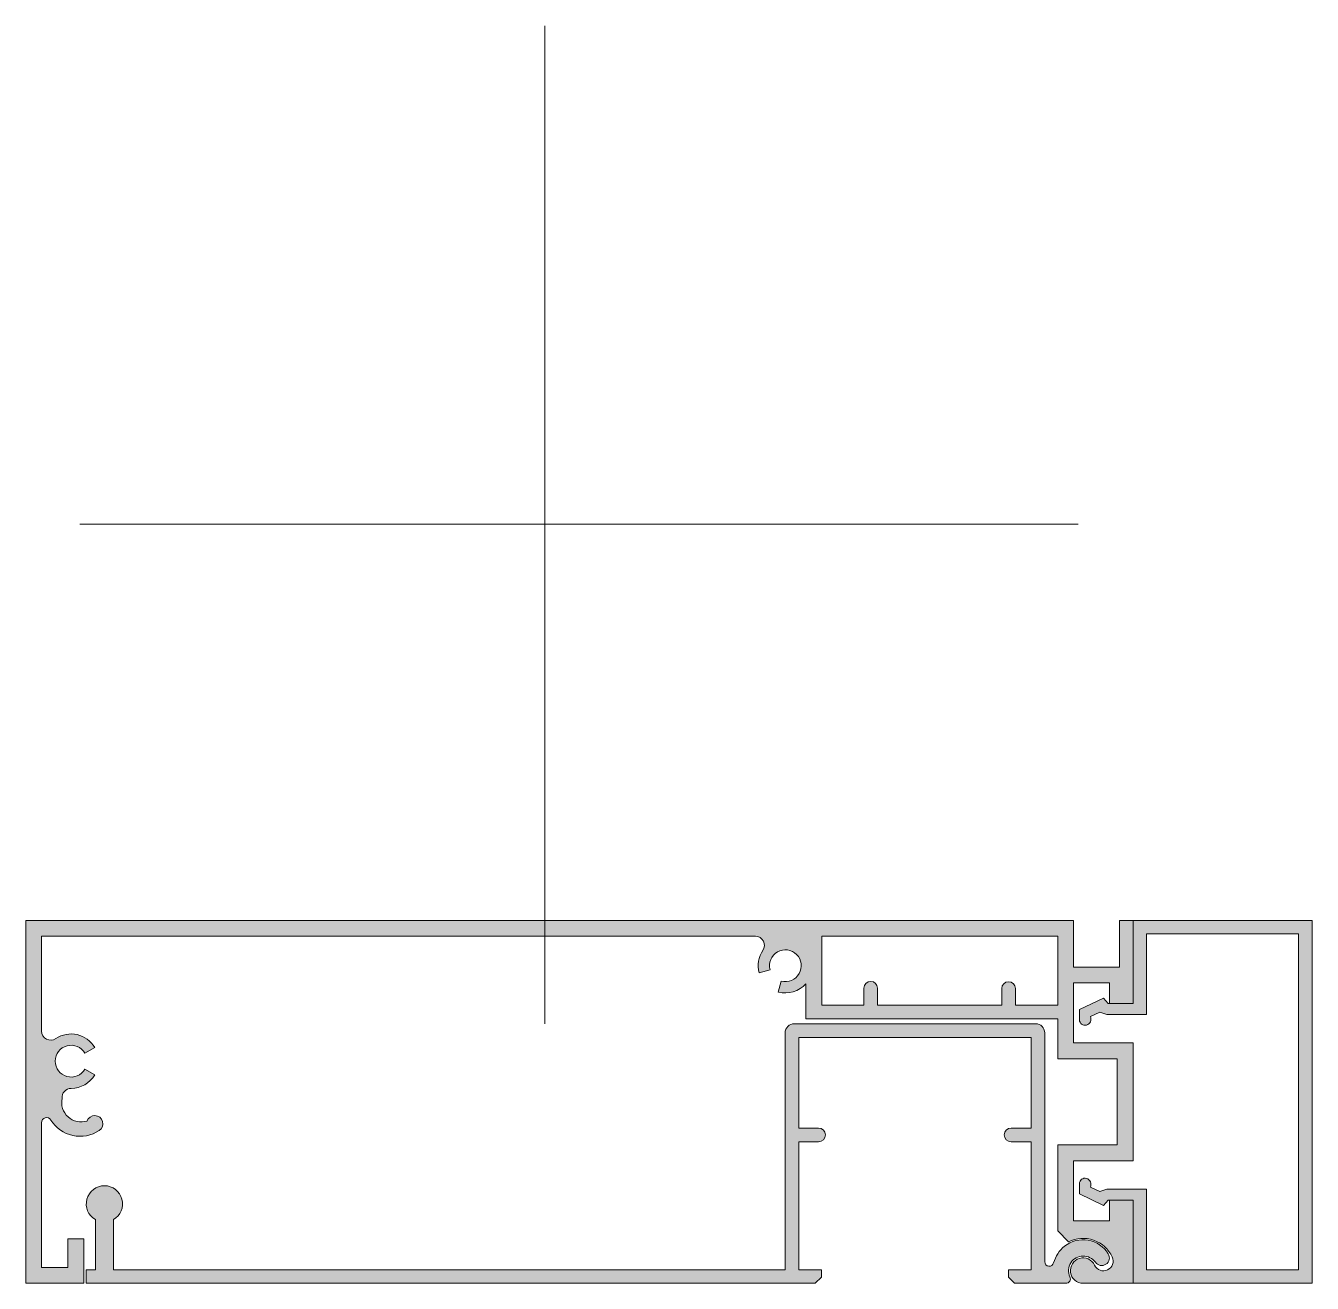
# Model space of a CAD drawing. Header units: metres. Extents: x -142 to 0, y 0 to 139.
import ezdxf

# ---------------------------------------------------------------- set-up
doc = ezdxf.new("R2010")
doc.units = ezdxf.units.M
doc.layers.add('A-DETL-GENF', color=92, linetype='Continuous', lineweight=18)

# ---------------------------------------------------------------- blocks, each defined once
blk = doc.blocks.new('31 Harol SC1000 - horizontaal-4587913-00_0 Basismaterialen')
at = {"layer": 'A-DETL-GENF'}
h = blk.add_hatch(color=256, dxfattribs=at)
h.paths.add_polyline_path([(-135.35, 0), (-135.35, 4.9), (-137.1, 4.9), (-137.1, 1.75), (-140, 1.75), (-139.98, 17.84), (-139.84, 18.08), (-139.6, 18.23), (-139.31, 18.23), (-139.06, 18.1), (-138.43, 17.31), (-137.76, 16.77), (-136.97, 16.4), (-136.13, 16.22), (-135.26, 16.23), (-134.42, 16.44), (-133.48, 16.98), (-133.27, 17.38), (-133.28, 17.83), (-133.51, 18.22), (-133.9, 18.45), (-134.35, 18.46), (-134.75, 18.26), (-135, 17.88), (-135.55, 17.78), (-136.1, 17.83), (-136.63, 18.02), (-137.09, 18.34), (-137.45, 18.77), (-137.69, 19.27), (-137.79, 19.83), (-137.68, 20.85), (-137.41, 21.24), (-136.99, 21.46), (-136.13, 21.55), (-135.53, 21.74), (-134.99, 22.06), (-134.52, 22.48), (-134.15, 22.98), (-135.23, 23.61), (-135.5, 23.26), (-135.84, 22.99), (-136.23, 22.81), (-136.66, 22.74), (-137.1, 22.77), (-137.51, 22.91), (-137.87, 23.14), (-138.17, 23.46), (-138.38, 23.85), (-138.49, 24.27), (-138.49, 24.7), (-138.38, 25.12), (-138.17, 25.51), (-137.87, 25.82), (-137.51, 26.06), (-137.1, 26.2), (-136.66, 26.23), (-136.23, 26.16), (-135.84, 25.98), (-135.5, 25.71), (-135.23, 25.36), (-134.15, 25.98), (-134.57, 26.55), (-135.11, 27), (-135.74, 27.31), (-136.43, 27.47), (-137.13, 27.46), (-137.81, 27.29), (-138.65, 26.85), (-139.13, 26.8), (-139.57, 26.97), (-139.89, 27.33), (-140, 27.79), (-140, 38.25), (-61.12, 38.22), (-60.7, 38), (-60.42, 37.61), (-60.36, 37.13), (-60.53, 36.69), (-60.83, 36.12), (-61.01, 35.5), (-61.05, 34.86), (-60.95, 34.22), (-59.74, 34.55), (-59.8, 34.98), (-59.75, 35.41), (-59.6, 35.82), (-59.35, 36.17), (-59.02, 36.46), (-58.63, 36.65), (-58.2, 36.74), (-57.77, 36.73), (-57.35, 36.6), (-56.98, 36.38), (-56.67, 36.07), (-56.45, 35.7), (-56.32, 35.28), (-56.31, 34.85), (-56.4, 34.42), (-56.59, 34.03), (-56.88, 33.7), (-57.23, 33.45), (-57.64, 33.3), (-58.07, 33.25), (-58.5, 33.31), (-58.83, 32.1), (-58.17, 32), (-57.51, 32.05), (-56.87, 32.24), (-56.29, 32.57), (-55.8, 33.02), (-55.8, 29.15), (-28.05, 29.15), (-28.05, 24.75), (-21.5, 24.75), (-21.5, 15.25), (-28.05, 15.25), (-28.05, 5.77), (-26.85, 4.57), (-26.09, 4.85), (-25.29, 4.95), (-24.31, 4.81), (-23.59, 4.52), (-22.97, 4.11), (-22.39, 3.48), (-22.04, 2.91), (-21.95, 2.64), (-21.94, 2.36), (-22, 2.08), (-22.13, 1.83), (-22.32, 1.63), (-22.55, 1.48), (-22.82, 1.39), (-23.1, 1.38), (-23.37, 1.44), (-23.62, 1.57), (-23.83, 1.76), (-24.21, 2.33), (-24.49, 2.57), (-24.86, 2.73), (-25.07, 2.79), (-25.65, 2.73), (-25.76, 2.7), (-26.07, 2.53), (-26.35, 2.26), (-26.52, 2), (-26.63, 1.66), (-26.61, 1.1), (-26.58, 0.97), (-26.35, 0.55), (-26.02, 0.24), (-25.92, 0.17), (-25.6, 0.04), (-25.25, 0), (-19.75, 0), (-19.75, 9.17), (-22.35, 9.17), (-22.35, 6.9), (-26.3, 6.9), (-26.3, 13.5), (-19.75, 13.5), (-19.75, 26.5), (-26.3, 26.5), (-26.3, 33.1), (-22.35, 33.1), (-22.35, 30.83), (-19.75, 30.83), (-19.75, 40), (-21.25, 40), (-21.25, 34.85), (-26.3, 34.85), (-26.3, 40), (-141.75, 40), (-141.75, 0)])
h.paths.add_polyline_path([(-28.05, 30.65), (-32.71, 30.65), (-32.71, 32.48), (-32.81, 32.85), (-33.08, 33.13), (-33.46, 33.23), (-33.84, 33.13), (-34.11, 32.85), (-34.21, 32.48), (-34.21, 30.65), (-47.9, 30.65), (-47.9, 32.52), (-48, 32.89), (-48.28, 33.17), (-48.65, 33.27), (-49.03, 33.17), (-49.3, 32.89), (-49.4, 32.52), (-49.4, 30.65), (-54.05, 30.65), (-54.05, 38.25), (-28.05, 38.25)])
for points in [[(-19.75, 0), (0, 0), (0, 40), (-19.75, 40), (-19.75, 30.83), (-22.47, 30.83), (-22.99, 31.43), (-25.65, 30.16), (-25.65, 29.03), (-25.51, 28.64), (-25.29, 28.48), (-24.89, 28.45), (-24.6, 28.62), (-24.42, 28.9), (-24.4, 29.24), (-24.45, 29.4), (-23.42, 29.88), (-22.65, 29.63), (-18.25, 29.63), (-18.25, 38.5), (-1.5, 38.5), (-1.5, 1.5), (-18.25, 1.5), (-18.25, 10.37), (-22.65, 10.37), (-23.42, 10.12), (-24.45, 10.6), (-24.39, 10.93), (-24.49, 11.25), (-24.73, 11.49), (-24.89, 11.55), (-25.29, 11.52), (-25.51, 11.36), (-25.65, 10.98), (-25.65, 9.84), (-22.99, 8.57), (-22.47, 9.17), (-19.75, 9.17), (-19.75, 1.39)], [(-27.15, 0), (-26.91, 0.06), (-26.72, 0.23), (-26.66, 0.6), (-26.82, 1.1), (-26.85, 1.5), (-26.77, 1.89), (-26.6, 2.26), (-26.35, 2.56), (-26.02, 2.8), (-25.65, 2.95), (-25.25, 3), (-24.86, 2.96), (-24.49, 2.82), (-24.17, 2.61), (-23.57, 2.05), (-23.15, 1.96), (-22.74, 2.1), (-22.45, 2.41), (-22.36, 2.83), (-22.48, 3.25), (-22.97, 3.86), (-23.59, 4.34), (-24.31, 4.66), (-25.09, 4.79), (-25.87, 4.74), (-26.62, 4.49), (-27.29, 4.08), (-27.81, 3.56), (-28.22, 2.95), (-28.61, 2.05), (-28.81, 1.92), (-29.05, 1.89), (-29.27, 1.97), (-29.43, 2.15), (-29.48, 2.38), (-29.52, 27.86), (-29.62, 28.1), (-29.78, 28.31), (-29.98, 28.47), (-30.23, 28.57), (-30.48, 28.6), (-57.34, 28.57), (-57.58, 28.47), (-57.79, 28.31), (-57.95, 28.1), (-58.05, 27.86), (-58.08, 27.6), (-58.08, 1.5), (-132.08, 1.5), (-132.08, 7.02), (-131.67, 7.33), (-131.35, 7.75), (-131.15, 8.23), (-131.08, 8.75), (-131.15, 9.27), (-131.35, 9.75), (-131.67, 10.16), (-132.08, 10.48), (-132.57, 10.68), (-133.08, 10.75), (-133.6, 10.68), (-134.08, 10.48), (-134.5, 10.16), (-134.82, 9.75), (-135.02, 9.27), (-135.08, 8.75), (-135.02, 8.23), (-134.82, 7.75), (-134.5, 7.33), (-134.08, 7.02), (-134.08, 1.5), (-135.08, 1.5), (-135.08, 0), (-54.77, 0), (-54.08, 0.69), (-54.08, 1.5), (-56.58, 1.5), (-56.58, 15.6), (-54.2, 15.63), (-53.87, 15.82), (-53.67, 16.16), (-53.67, 16.54), (-53.87, 16.88), (-54.2, 17.07), (-54.4, 17.1), (-56.58, 17.1), (-56.58, 27.1), (-30.98, 27.1), (-30.98, 17.1), (-33.38, 17.07), (-33.72, 16.88), (-33.91, 16.54), (-33.91, 16.16), (-33.72, 15.82), (-33.38, 15.63), (-33.19, 15.6), (-30.98, 15.6), (-30.98, 1.5), (-33.48, 1.5), (-33.48, 0.69), (-32.8, 0)]]:
    blk.add_hatch(color=256, dxfattribs=at).paths.add_polyline_path(points)
for p, q in [((-84.56, 138.6), (-84.56, 28.6)), ((-25.79, 83.65), (-135.79, 83.65)), ((-26.3, 40), (-141.75, 40)), ((-141.75, 40), (-141.75, 0)), ((-26.3, 34.85), (-26.3, 40)), ((-19.75, 40), (-21.25, 40)), ((-21.25, 40), (-21.25, 34.85)), ((0, 40), (-19.75, 40)), ((-19.75, 30.83), (-19.75, 40)), ((0, 0), (0, 40)), ((-18.25, 29.63), (-18.25, 38.5)), ((-18.25, 38.5), (-1.5, 38.5)), ((-1.5, 38.5), (-1.5, 1.5)), ((-140, 27.79), (-140, 38.25)), ((-140, 38.25), (-61.36, 38.25)), ((-54.05, 30.65), (-54.05, 38.25)), ((-54.05, 38.25), (-28.05, 38.25)), ((-28.05, 38.25), (-28.05, 30.65)), ((-60.95, 34.22), (-59.74, 34.55)), ((-21.25, 34.85), (-26.3, 34.85)), ((-58.5, 33.31), (-58.83, 32.1)), ((-55.8, 33.02), (-55.8, 29.15)), ((-26.3, 26.5), (-26.3, 33.1)), ((-26.3, 33.1), (-22.35, 33.1)), ((-22.35, 33.1), (-22.35, 30.83)), ((-49.4, 32.52), (-49.4, 30.65)), ((-47.9, 30.65), (-47.9, 32.52)), ((-34.21, 32.48), (-34.21, 30.65)), ((-32.71, 30.65), (-32.71, 32.48)), ((-22.99, 31.43), (-25.65, 30.16)), ((-22.47, 30.83), (-22.99, 31.43)), ((-49.4, 30.65), (-54.05, 30.65)), ((-34.21, 30.65), (-47.9, 30.65)), ((-28.05, 30.65), (-32.71, 30.65)), ((-25.65, 30.16), (-25.65, 29.03)), ((-24.45, 29.4), (-23.42, 29.88)), ((-23.42, 29.88), (-22.65, 29.63)), ((-22.35, 30.83), (-22.47, 30.83)), ((-22.35, 30.83), (-19.75, 30.83)), ((-30.48, 28.6), (-57.08, 28.6)), ((-55.8, 29.15), (-28.05, 29.15)), ((-28.05, 29.15), (-28.05, 24.75)), ((-22.65, 29.63), (-18.25, 29.63)), ((-58.08, 27.6), (-58.08, 1.5)), ((-56.58, 17.1), (-56.58, 27.1)), ((-56.58, 27.1), (-30.98, 27.1)), ((-30.98, 27.1), (-30.98, 17.1)), ((-29.48, 2.38), (-29.48, 27.6)), ((-135.23, 25.36), (-134.15, 25.98)), ((-19.75, 26.5), (-26.3, 26.5)), ((-19.75, 13.5), (-19.75, 26.5)), ((-28.05, 24.75), (-21.5, 24.75)), ((-21.5, 24.75), (-21.5, 15.25)), ((-134.15, 22.98), (-135.23, 23.61)), ((-140, 1.75), (-140, 17.7)), ((-54.4, 17.1), (-56.58, 17.1)), ((-30.98, 17.1), (-33.19, 17.1)), ((-56.58, 1.5), (-56.58, 15.6)), ((-56.58, 15.6), (-54.4, 15.6)), ((-33.19, 15.6), (-30.98, 15.6)), ((-30.98, 15.6), (-30.98, 1.5)), ((-21.5, 15.25), (-28.05, 15.25)), ((-28.05, 15.25), (-28.05, 5.77)), ((-26.3, 6.9), (-26.3, 13.5)), ((-26.3, 13.5), (-19.75, 13.5)), ((-25.65, 10.98), (-25.65, 9.84)), ((-23.42, 10.12), (-24.45, 10.6)), ((-22.65, 10.37), (-23.42, 10.12)), ((-18.25, 10.37), (-22.65, 10.37)), ((-18.25, 1.5), (-18.25, 10.37)), ((-25.65, 9.84), (-22.99, 8.57)), ((-22.99, 8.57), (-22.47, 9.17)), ((-22.47, 9.17), (-22.35, 9.17)), ((-19.75, 9.17), (-22.35, 9.17)), ((-22.35, 9.17), (-22.35, 6.9)), ((-19.75, 0), (-19.75, 9.17)), ((-134.08, 7.02), (-134.08, 1.5)), ((-132.08, 1.5), (-132.08, 7.02)), ((-28.05, 5.77), (-26.85, 4.57)), ((-22.35, 6.9), (-26.3, 6.9)), ((-135.35, 4.9), (-137.1, 4.9)), ((-137.1, 4.9), (-137.1, 1.75)), ((-135.35, 0), (-135.35, 4.9)), ((-137.1, 1.75), (-140, 1.75)), ((-134.08, 1.5), (-135.08, 1.5)), ((-135.08, 1.5), (-135.08, 0)), ((-58.08, 1.5), (-132.08, 1.5)), ((-54.08, 1.5), (-56.58, 1.5)), ((-54.08, 0.69), (-54.08, 1.5)), ((-30.98, 1.5), (-33.48, 1.5)), ((-33.48, 1.5), (-33.48, 0.69)), ((-1.5, 1.5), (-18.25, 1.5)), ((-141.75, 0), (-135.35, 0)), ((-135.08, 0), (-54.77, 0)), ((-54.77, 0), (-54.08, 0.69)), ((-33.48, 0.69), (-32.8, 0)), ((-32.8, 0), (-27.15, 0)), ((-25.25, 0), (-19.75, 0)), ((-19.75, 0), (0, 0))]:
    blk.add_line(p, q, dxfattribs=at)
for centre, radius, start, end in [((-61.36, 37.25), 1, 325.7711, 90), ((-58.05, 35), 3, 145.7711, 195.0003), ((-58.05, 35), 1.75, 255.0015, 195.0019), ((-58.05, 35), 3, 254.9998, 318.5918), ((-48.65, 32.52), 0.75, 360, 180), ((-33.46, 32.48), 0.755, 0, 180), ((-57.08, 27.6), 1, 90, 180), ((-30.48, 27.6), 1, 0, 90), ((-25.05, 29.03), 0.6, 180, 285.7999), ((-25.07, 29.11), 0.687, 285.7999, 24.7725), ((-139, 27.79), 1, 180, 304.2289), ((-136.75, 24.48), 3, 30.0008, 124.2289), ((-136.75, 24.48), 1.75, 29.9928, 329.995), ((-136.75, 24.48), 3, 269.9998, 330.0009), ((-136.75, 20.48), 1, 89.9998, 185.7905), ((-135.64, 19.93), 2.15, 167.8457, 287.5557), ((-134.15, 17.58), 0.9, 303.5766, 160.7018), ((-139.45, 17.7), 0.555, 31.9557, 180), ((-135.75, 20), 3.8, 211.9557, 303.5766), ((-54.4, 16.35), 0.75, 270, 90), ((-33.19, 16.35), 0.75, 90, 270), ((-25.05, 10.98), 0.6, 74.2001, 180), ((-25.07, 10.89), 0.687, 335.2275, 74.2001), ((-133.08, 8.75), 2, 300.0001, 239.9999), ((-25.25, 1.55), 3.25, 31.5199, 128.7971), ((-25.25, 1.4), 3.55, 25.1016, 116.8087), ((-25.01, 1.24), 3.64, 128.7971, 163.7625), ((-25.25, 1.4), 1.6, 90.0188, 205.3768), ((-25.25, 1.3), 1.7, 37.1287, 90.0188), ((-23.01, 2.45), 1.08, 205.1024, 25.1016), ((-23.2, 2.8), 0.844, 214.4799, 31.5199), ((-28.98, 2.38), 0.5, 180, 345.9091), ((-25.25, 1.4), 1.4, 25.1024, 270), ((-27.15, 0.5), 0.5, 270, 25.3768)]:
    blk.add_arc(centre, radius, start, end, dxfattribs=at)

msp = doc.modelspace()

# ---------------------------------------------------------------- block references
msp.add_blockref('31 Harol SC1000 - horizontaal-4587913-00_0 Basismaterialen', (0, 0))

doc.saveas('drawing.dxf')
